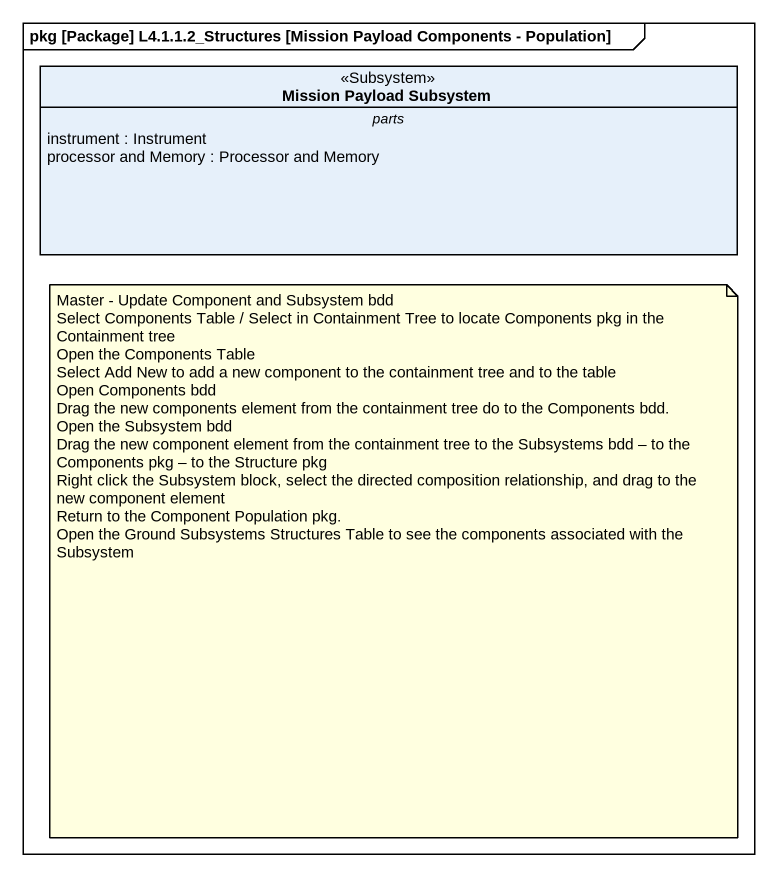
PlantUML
@startuml
mainframe pkg [Package] L4.1.1.2_Structures [Mission Payload Components - Population]
hide circle
hide empty members
class "Mission Payload Subsystem" as Mission_Payload_Subsystem <<Subsystem>> {
  -- parts --
  instrument : Instrument
  processor and Memory : Processor and Memory
}
note as N1
  Master - Update Component and Subsystem bdd
  Select Components Table / Select in Containment Tree to locate Components pkg in the Containment tree
  Open the Components Table
  Select Add New to add a new component to the containment tree and to the table
  Open Components bdd
  Drag the new components element from the containment tree do to the Components bdd.
  Open the Subsystem bdd
  Drag the new component element from the containment tree to the Subsystems bdd – to the Components pkg – to the Structure pkg
  Right click the Subsystem block, select the directed composition relationship, and drag to the new component element
  Return to the Component Population pkg.
  Open the Ground Subsystems Structures Table to see the components associated with the Subsystem
end note
@enduml
